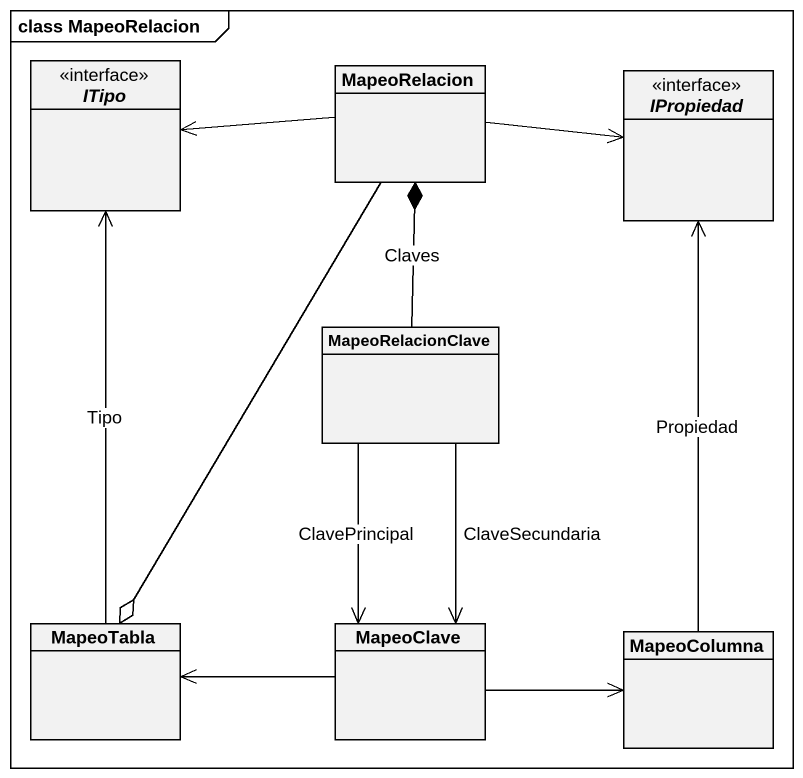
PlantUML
@startuml
mainframe class MapeoRelacion
hide circle
hide empty members
interface ITipo
class MapeoRelacion
interface IPropiedad
class MapeoRelacionClave
class MapeoTabla
class MapeoClave
class MapeoColumna
MapeoRelacion -left-> ITipo
MapeoRelacion -right-> IPropiedad
MapeoRelacion --o MapeoTabla
MapeoRelacionClave -up-* MapeoRelacion : Claves
MapeoRelacionClave --> MapeoClave : ClavePrincipal
MapeoRelacionClave --> MapeoClave : ClaveSecundaria
MapeoTabla -up-> ITipo : Tipo
MapeoClave -left-> MapeoTabla
MapeoClave -right-> MapeoColumna
MapeoColumna -up-> IPropiedad : Propiedad
@enduml
